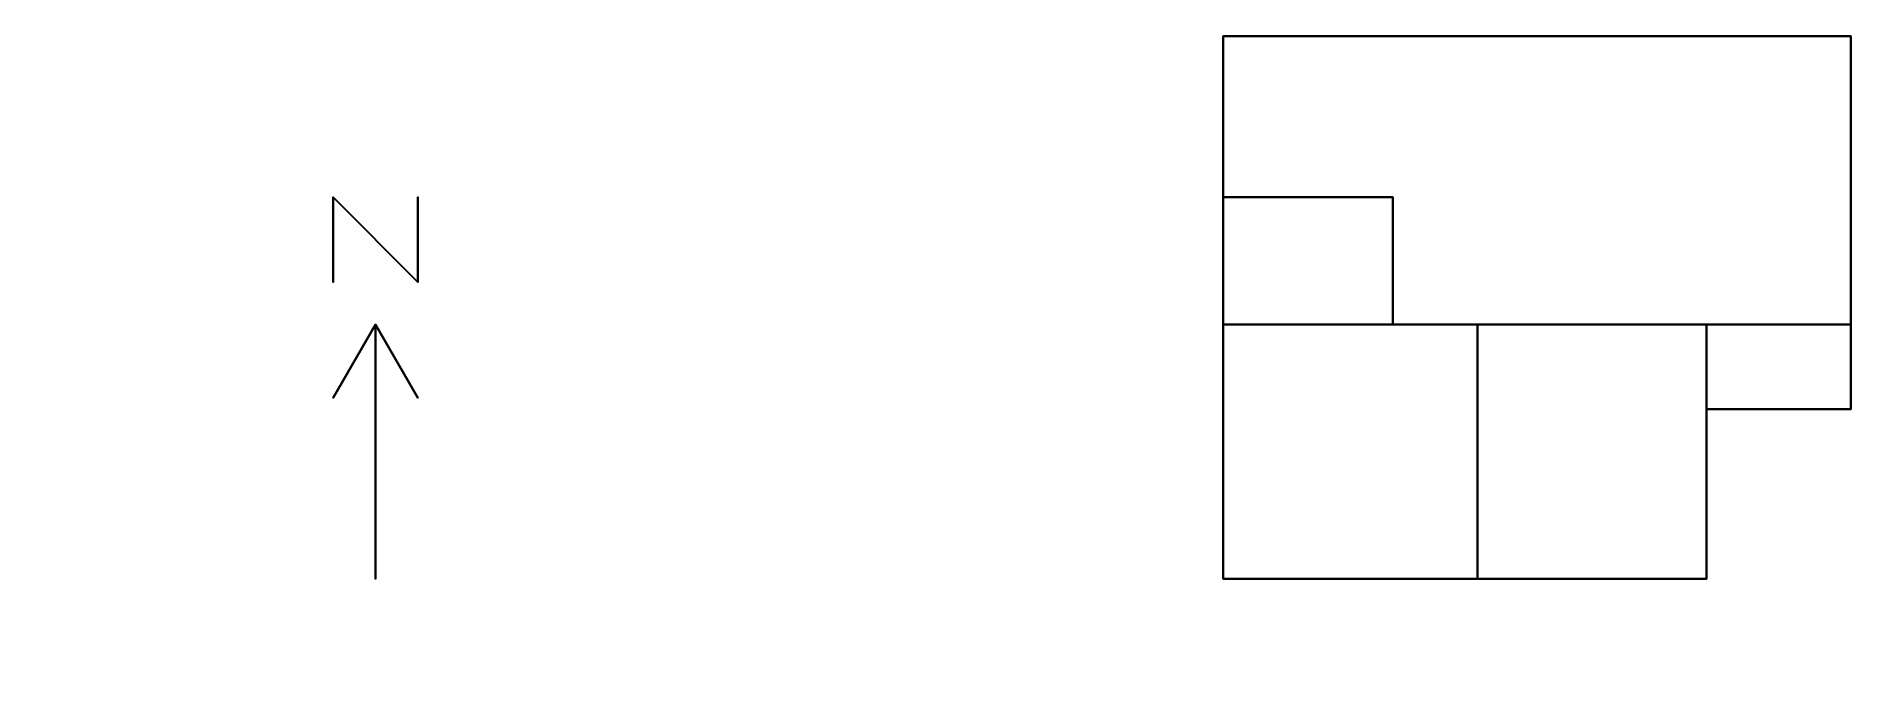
# Model space of a CAD drawing. Header units: metres. Extents: x -14 to 7.4, y -1.1 to 6.4.
import ezdxf

# ---------------------------------------------------------------- set-up
doc = ezdxf.new("R2010")
doc.units = ezdxf.units.M

msp = doc.modelspace()

# ---------------------------------------------------------------- linework, layer by layer
at = {"layer": '1', "color": 3}
for points in [[(-10.5, 4.5, 0.1), (-10.5, 4.5), (-10.5, 3.5), (-10.5, 3.5, 0.1)], [(-10.5, 4.5, 0.1), (-10.5, 4.5), (-9.5, 3.5), (-9.5, 3.5, 0.1)], [(-9.5, 4.5, 0.1), (-9.5, 4.5), (-9.5, 3.5), (-9.5, 3.5, 0.1)], [(-10, 3, 0.1), (-10, 3), (-10.5, 2.134), (-10.5, 2.134, 0.1)], [(-10, 3, 0.1), (-10, 3), (-10, 0), (-10, 0, 0.1)], [(-10, 3, 0.1), (-10, 3), (-9.5, 2.134), (-9.5, 2.134, 0.1)]]:
    msp.add_3dface(points, dxfattribs=at)
at = {"layer": 'F1_BWC', "color": 43}
for points in [[(2, 4.5, 2.6), (2, 4.5), (0, 4.5), (0, 4.5, 2.6)], [(0, 4.5, 2.6), (0, 4.5), (0, 3), (0, 3, 2.6)], [(2, 3, 2.6), (2, 3), (2, 4.5), (2, 4.5, 2.6)], [(0, 3, 2.6), (0, 3), (2, 3), (2, 3, 2.6)]]:
    msp.add_3dface(points, dxfattribs=at)
at = {"layer": 'F1_BWC', "color": 8}
msp.add_3dface([(2, 4.5), (2, 3), (0, 3), (0, 4.5)], dxfattribs=at)
at = {"layer": 'F1_BWC', "color": 15}
msp.add_3dface([(0, 4.5, 2.6), (0, 3, 2.6), (2, 3, 2.6), (2, 4.5, 2.6)], dxfattribs=at)
at = {"layer": 'F1_BWC', "color": 45}
msp.add_3dface([(2, 3.35, 2.1), (2, 3.35), (2, 4.15), (2, 4.15, 2.1)], dxfattribs=at)
at = {"layer": 'F1_BWC', "color": 143}
msp.add_3dface([(0, 4.05, 1.6), (0, 4.05, 1), (0, 3.45, 1), (0, 3.45, 1.6)], dxfattribs=at)
at = {"layer": 'F1_DORM1', "color": 43}
for points in [[(0, 3, 2.6), (0, 3), (0, 0), (0, 0, 2.6)], [(2, 3, 2.6), (2, 3), (0, 3), (0, 3, 2.6)], [(3, 3, 2.6), (3, 3), (2, 3), (2, 3, 2.6)], [(3, 0, 2.6), (3, 0), (3, 3), (3, 3, 2.6)], [(0, 0, 2.6), (0, 0), (3, 0), (3, 0, 2.6)]]:
    msp.add_3dface(points, dxfattribs=at)
at = {"layer": 'F1_DORM1', "color": 8}
msp.add_3dface([(3, 3), (3, 0), (0, 0), (0, 3)], dxfattribs=at)
at = {"layer": 'F1_DORM1', "color": 15}
msp.add_3dface([(0, 3, 2.6), (0, 0, 2.6), (3, 0, 2.6), (3, 3, 2.6)], dxfattribs=at)
at = {"layer": 'F1_DORM1', "color": 45}
msp.add_3dface([(2.9, 3, 2.1), (2.9, 3), (2.1, 3), (2.1, 3, 2.1)], dxfattribs=at)
at = {"layer": 'F1_DORM1', "color": 143}
msp.add_3dface([(0.83, 0, 1.88), (0.83, 0, 0.72), (2.17, 0, 0.72), (2.17, 0, 1.88)], dxfattribs=at)
at = {"layer": 'F1_DORM2', "color": 43}
for points in [[(5.7, 3, 2.6), (5.7, 3), (3, 3), (3, 3, 2.6)], [(3, 3, 2.6), (3, 3), (3, 0), (3, 0, 2.6)], [(5.7, 0, 2.6), (5.7, 0), (5.7, 3), (5.7, 3, 2.6)], [(3, 0, 2.6), (3, 0), (5.7, 0), (5.7, 0, 2.6)]]:
    msp.add_3dface(points, dxfattribs=at)
at = {"layer": 'F1_DORM2', "color": 8}
msp.add_3dface([(5.7, 3), (5.7, 0), (3, 0), (3, 3)], dxfattribs=at)
at = {"layer": 'F1_DORM2', "color": 15}
msp.add_3dface([(3, 3, 2.6), (3, 0, 2.6), (5.7, 0, 2.6), (5.7, 3, 2.6)], dxfattribs=at)
at = {"layer": 'F1_DORM2', "color": 45}
msp.add_3dface([(4.75, 3, 2.1), (4.75, 3), (3.95, 3), (3.95, 3, 2.1)], dxfattribs=at)
at = {"layer": 'F1_DORM2', "color": 143}
msp.add_3dface([(3.745, 0, 1.88), (3.745, 0, 0.72), (4.955, 0, 0.72), (4.955, 0, 1.88)], dxfattribs=at)
at = {"layer": 'F1_LIV', "color": 8}
msp.add_polyline3d([(7.4, 6.4, 0), (7.4, 3, 0), (2, 3, 0), (2, 4.5, 0), (0, 4.5, 0), (0, 6.4, 0)], close=True, dxfattribs=at)
at = {"layer": 'F1_LIV', "color": 15}
msp.add_polyline3d([(0, 6.4, 2.6), (0, 4.5, 2.6), (2, 4.5, 2.6), (2, 3, 2.6), (7.4, 3, 2.6), (7.4, 6.4, 2.6)], close=True, dxfattribs=at)
at = {"layer": 'F1_LIV', "color": 43}
for points in [[(7.4, 6.4, 2.6), (7.4, 6.4), (0, 6.4), (0, 6.4, 2.6)], [(0, 6.4, 2.6), (0, 6.4), (0, 4.5), (0, 4.5, 2.6)], [(7.4, 3, 2.6), (7.4, 3), (7.4, 6.4), (7.4, 6.4, 2.6)], [(0, 4.5, 2.6), (0, 4.5), (2, 4.5), (2, 4.5, 2.6)], [(2, 4.5, 2.6), (2, 4.5), (2, 3), (2, 3, 2.6)], [(2, 3, 2.6), (2, 3), (3, 3), (3, 3, 2.6)], [(3, 3, 2.6), (3, 3), (5.7, 3), (5.7, 3, 2.6)], [(5.7, 3, 2.6), (5.7, 3), (7.4, 3), (7.4, 3, 2.6)]]:
    msp.add_3dface(points, dxfattribs=at)
at = {"layer": 'F1_LIV', "color": 143}
for points in [[(0, 5.875, 1.88), (0, 5.875, 0.72), (0, 5.025, 0.72), (0, 5.025, 1.88)], [(6.17, 3, 1.88), (6.17, 3, 0.72), (6.93, 3, 0.72), (6.93, 3, 1.88)]]:
    msp.add_3dface(points, dxfattribs=at)
at = {"layer": 'F1_LIV', "color": 45}
for points in [[(2, 4.15, 2.1), (2, 4.15), (2, 3.35), (2, 3.35, 2.1)], [(2.1, 3, 2.1), (2.1, 3), (2.9, 3), (2.9, 3, 2.1)], [(3.95, 3, 2.1), (3.95, 3), (4.75, 3), (4.75, 3, 2.1)]]:
    msp.add_3dface(points, dxfattribs=at)
at = {"layer": 'F1_LIV', "color": 13}
for points in [[(7.4, 3), (7.4, 2), (5.7, 2), (5.7, 3)], [(5.7, 3), (5.7, 2), (7.4, 2), (7.4, 3)], [(5.7, 3, 2.6), (5.7, 2, 2.6), (7.4, 2, 2.6), (7.4, 3, 2.6)], [(7.4, 3, 2.6), (7.4, 2, 2.6), (5.7, 2, 2.6), (5.7, 3, 2.6)], [(5.7, 3, 1.1), (5.7, 3), (5.7, 2), (5.7, 2, 1.1)], [(5.7, 2, 1.1), (5.7, 2), (5.7, 3), (5.7, 3, 1.1)], [(7.4, 2, 1.1), (7.4, 2), (7.4, 3), (7.4, 3, 1.1)], [(7.4, 3, 1.1), (7.4, 3), (7.4, 2), (7.4, 2, 1.1)], [(5.7, 2, 1.1), (5.7, 2), (7.4, 2), (7.4, 2, 1.1)], [(7.4, 2, 1.1), (7.4, 2), (5.7, 2), (5.7, 2, 1.1)]]:
    msp.add_3dface(points, dxfattribs=at)
at = {"layer": 'F2_BWC', "color": 43}
for points in [[(2, 4.5, 5.2), (2, 4.5, 2.6), (0, 4.5, 2.6), (0, 4.5, 5.2)], [(0, 4.5, 5.2), (0, 4.5, 2.6), (0, 3, 2.6), (0, 3, 5.2)], [(2, 3, 5.2), (2, 3, 2.6), (2, 4.5, 2.6), (2, 4.5, 5.2)], [(0, 3, 5.2), (0, 3, 2.6), (2, 3, 2.6), (2, 3, 5.2)]]:
    msp.add_3dface(points, dxfattribs=at)
at = {"layer": 'F2_BWC', "color": 8}
msp.add_3dface([(2, 4.5, 2.6), (2, 3, 2.6), (0, 3, 2.6), (0, 4.5, 2.6)], dxfattribs=at)
at = {"layer": 'F2_BWC', "color": 15}
msp.add_3dface([(0, 4.5, 5.2), (0, 3, 5.2), (2, 3, 5.2), (2, 4.5, 5.2)], dxfattribs=at)
at = {"layer": 'F2_BWC', "color": 45}
msp.add_3dface([(2, 3.35, 4.7), (2, 3.35, 2.6), (2, 4.15, 2.6), (2, 4.15, 4.7)], dxfattribs=at)
at = {"layer": 'F2_BWC', "color": 143}
msp.add_3dface([(0, 4.05, 4.2), (0, 4.05, 3.6), (0, 3.45, 3.6), (0, 3.45, 4.2)], dxfattribs=at)
at = {"layer": 'F2_DORM1', "color": 43}
for points in [[(0, 3, 5.2), (0, 3, 2.6), (0, 0, 2.6), (0, 0, 5.2)], [(2, 3, 5.2), (2, 3, 2.6), (0, 3, 2.6), (0, 3, 5.2)], [(3, 3, 5.2), (3, 3, 2.6), (2, 3, 2.6), (2, 3, 5.2)], [(3, 0, 5.2), (3, 0, 2.6), (3, 3, 2.6), (3, 3, 5.2)], [(0, 0, 5.2), (0, 0, 2.6), (3, 0, 2.6), (3, 0, 5.2)]]:
    msp.add_3dface(points, dxfattribs=at)
at = {"layer": 'F2_DORM1', "color": 8}
msp.add_3dface([(3, 3, 2.6), (3, 0, 2.6), (0, 0, 2.6), (0, 3, 2.6)], dxfattribs=at)
at = {"layer": 'F2_DORM1', "color": 15}
msp.add_3dface([(0, 3, 5.2), (0, 0, 5.2), (3, 0, 5.2), (3, 3, 5.2)], dxfattribs=at)
at = {"layer": 'F2_DORM1', "color": 45}
msp.add_3dface([(2.9, 3, 4.7), (2.9, 3, 2.6), (2.1, 3, 2.6), (2.1, 3, 4.7)], dxfattribs=at)
at = {"layer": 'F2_DORM1', "color": 143}
msp.add_3dface([(0.83, 0, 4.48), (0.83, 0, 3.32), (2.17, 0, 3.32), (2.17, 0, 4.48)], dxfattribs=at)
at = {"layer": 'F2_DORM2', "color": 43}
for points in [[(5.7, 3, 5.2), (5.7, 3, 2.6), (3, 3, 2.6), (3, 3, 5.2)], [(3, 3, 5.2), (3, 3, 2.6), (3, 0, 2.6), (3, 0, 5.2)], [(5.7, 0, 5.2), (5.7, 0, 2.6), (5.7, 3, 2.6), (5.7, 3, 5.2)], [(3, 0, 5.2), (3, 0, 2.6), (5.7, 0, 2.6), (5.7, 0, 5.2)]]:
    msp.add_3dface(points, dxfattribs=at)
at = {"layer": 'F2_DORM2', "color": 8}
msp.add_3dface([(5.7, 3, 2.6), (5.7, 0, 2.6), (3, 0, 2.6), (3, 3, 2.6)], dxfattribs=at)
at = {"layer": 'F2_DORM2', "color": 15}
msp.add_3dface([(3, 3, 5.2), (3, 0, 5.2), (5.7, 0, 5.2), (5.7, 3, 5.2)], dxfattribs=at)
at = {"layer": 'F2_DORM2', "color": 45}
msp.add_3dface([(4.75, 3, 4.7), (4.75, 3, 2.6), (3.95, 3, 2.6), (3.95, 3, 4.7)], dxfattribs=at)
at = {"layer": 'F2_DORM2', "color": 143}
msp.add_3dface([(3.745, 0, 4.48), (3.745, 0, 3.32), (4.955, 0, 3.32), (4.955, 0, 4.48)], dxfattribs=at)
at = {"layer": 'F2_LIV', "color": 8}
msp.add_polyline3d([(7.4, 6.4, 2.6), (7.4, 3, 2.6), (2, 3, 2.6), (2, 4.5, 2.6), (0, 4.5, 2.6), (0, 6.4, 2.6)], close=True, dxfattribs=at)
at = {"layer": 'F2_LIV', "color": 15}
msp.add_polyline3d([(0, 6.4, 5.2), (0, 4.5, 5.2), (2, 4.5, 5.2), (2, 3, 5.2), (7.4, 3, 5.2), (7.4, 6.4, 5.2)], close=True, dxfattribs=at)
at = {"layer": 'F2_LIV', "color": 43}
for points in [[(7.4, 6.4, 5.2), (7.4, 6.4, 2.6), (0, 6.4, 2.6), (0, 6.4, 5.2)], [(0, 6.4, 5.2), (0, 6.4, 2.6), (0, 4.5, 2.6), (0, 4.5, 5.2)], [(7.4, 3, 5.2), (7.4, 3, 2.6), (7.4, 6.4, 2.6), (7.4, 6.4, 5.2)], [(0, 4.5, 5.2), (0, 4.5, 2.6), (2, 4.5, 2.6), (2, 4.5, 5.2)], [(2, 4.5, 5.2), (2, 4.5, 2.6), (2, 3, 2.6), (2, 3, 5.2)], [(2, 3, 5.2), (2, 3, 2.6), (3, 3, 2.6), (3, 3, 5.2)], [(3, 3, 5.2), (3, 3, 2.6), (5.7, 3, 2.6), (5.7, 3, 5.2)], [(5.7, 3, 5.2), (5.7, 3, 2.6), (7.4, 3, 2.6), (7.4, 3, 5.2)]]:
    msp.add_3dface(points, dxfattribs=at)
at = {"layer": 'F2_LIV', "color": 143}
for points in [[(0, 5.875, 4.48), (0, 5.875, 3.32), (0, 5.025, 3.32), (0, 5.025, 4.48)], [(6.17, 3, 4.48), (6.17, 3, 3.32), (6.93, 3, 3.32), (6.93, 3, 4.48)]]:
    msp.add_3dface(points, dxfattribs=at)
at = {"layer": 'F2_LIV', "color": 45}
for points in [[(2, 4.15, 4.7), (2, 4.15, 2.6), (2, 3.35, 2.6), (2, 3.35, 4.7)], [(2.1, 3, 4.7), (2.1, 3, 2.6), (2.9, 3, 2.6), (2.9, 3, 4.7)], [(3.95, 3, 4.7), (3.95, 3, 2.6), (4.75, 3, 2.6), (4.75, 3, 4.7)]]:
    msp.add_3dface(points, dxfattribs=at)
at = {"layer": 'F2_LIV', "color": 13}
for points in [[(7.4, 3, 2.6), (7.4, 2, 2.6), (5.7, 2, 2.6), (5.7, 3, 2.6)], [(5.7, 3, 2.6), (5.7, 2, 2.6), (7.4, 2, 2.6), (7.4, 3, 2.6)], [(5.7, 3, 5.2), (5.7, 2, 5.2), (7.4, 2, 5.2), (7.4, 3, 5.2)], [(7.4, 3, 5.2), (7.4, 2, 5.2), (5.7, 2, 5.2), (5.7, 3, 5.2)], [(5.7, 3, 3.7), (5.7, 3, 2.6), (5.7, 2, 2.6), (5.7, 2, 3.7)], [(5.7, 2, 3.7), (5.7, 2, 2.6), (5.7, 3, 2.6), (5.7, 3, 3.7)], [(7.4, 2, 3.7), (7.4, 2, 2.6), (7.4, 3, 2.6), (7.4, 3, 3.7)], [(7.4, 3, 3.7), (7.4, 3, 2.6), (7.4, 2, 2.6), (7.4, 2, 3.7)], [(5.7, 2, 3.7), (5.7, 2, 2.6), (7.4, 2, 2.6), (7.4, 2, 3.7)], [(7.4, 2, 3.7), (7.4, 2, 2.6), (5.7, 2, 2.6), (5.7, 2, 3.7)]]:
    msp.add_3dface(points, dxfattribs=at)
at = {"layer": 'F3_BWC', "color": 43}
for points in [[(2, 4.5, 7.8), (2, 4.5, 5.2), (0, 4.5, 5.2), (0, 4.5, 7.8)], [(0, 4.5, 7.8), (0, 4.5, 5.2), (0, 3, 5.2), (0, 3, 7.8)], [(2, 3, 7.8), (2, 3, 5.2), (2, 4.5, 5.2), (2, 4.5, 7.8)], [(0, 3, 7.8), (0, 3, 5.2), (2, 3, 5.2), (2, 3, 7.8)]]:
    msp.add_3dface(points, dxfattribs=at)
at = {"layer": 'F3_BWC', "color": 8}
msp.add_3dface([(2, 4.5, 5.2), (2, 3, 5.2), (0, 3, 5.2), (0, 4.5, 5.2)], dxfattribs=at)
at = {"layer": 'F3_BWC', "color": 15}
msp.add_3dface([(0, 4.5, 7.8), (0, 3, 7.8), (2, 3, 7.8), (2, 4.5, 7.8)], dxfattribs=at)
at = {"layer": 'F3_BWC', "color": 45}
msp.add_3dface([(2, 3.35, 7.3), (2, 3.35, 5.2), (2, 4.15, 5.2), (2, 4.15, 7.3)], dxfattribs=at)
at = {"layer": 'F3_BWC', "color": 143}
msp.add_3dface([(0, 4.05, 6.8), (0, 4.05, 6.2), (0, 3.45, 6.2), (0, 3.45, 6.8)], dxfattribs=at)
at = {"layer": 'F3_DORM1', "color": 43}
for points in [[(0, 3, 7.8), (0, 3, 5.2), (0, 0, 5.2), (0, 0, 7.8)], [(2, 3, 7.8), (2, 3, 5.2), (0, 3, 5.2), (0, 3, 7.8)], [(3, 3, 7.8), (3, 3, 5.2), (2, 3, 5.2), (2, 3, 7.8)], [(3, 0, 7.8), (3, 0, 5.2), (3, 3, 5.2), (3, 3, 7.8)], [(0, 0, 7.8), (0, 0, 5.2), (3, 0, 5.2), (3, 0, 7.8)]]:
    msp.add_3dface(points, dxfattribs=at)
at = {"layer": 'F3_DORM1', "color": 8}
msp.add_3dface([(3, 3, 5.2), (3, 0, 5.2), (0, 0, 5.2), (0, 3, 5.2)], dxfattribs=at)
at = {"layer": 'F3_DORM1', "color": 15}
msp.add_3dface([(0, 3, 7.8), (0, 0, 7.8), (3, 0, 7.8), (3, 3, 7.8)], dxfattribs=at)
at = {"layer": 'F3_DORM1', "color": 45}
msp.add_3dface([(2.9, 3, 7.3), (2.9, 3, 5.2), (2.1, 3, 5.2), (2.1, 3, 7.3)], dxfattribs=at)
at = {"layer": 'F3_DORM1', "color": 143}
msp.add_3dface([(0.83, 0, 7.08), (0.83, 0, 5.92), (2.17, 0, 5.92), (2.17, 0, 7.08)], dxfattribs=at)
at = {"layer": 'F3_DORM2', "color": 43}
for points in [[(5.7, 3, 7.8), (5.7, 3, 5.2), (3, 3, 5.2), (3, 3, 7.8)], [(3, 3, 7.8), (3, 3, 5.2), (3, 0, 5.2), (3, 0, 7.8)], [(5.7, 0, 7.8), (5.7, 0, 5.2), (5.7, 3, 5.2), (5.7, 3, 7.8)], [(3, 0, 7.8), (3, 0, 5.2), (5.7, 0, 5.2), (5.7, 0, 7.8)]]:
    msp.add_3dface(points, dxfattribs=at)
at = {"layer": 'F3_DORM2', "color": 8}
msp.add_3dface([(5.7, 3, 5.2), (5.7, 0, 5.2), (3, 0, 5.2), (3, 3, 5.2)], dxfattribs=at)
at = {"layer": 'F3_DORM2', "color": 15}
msp.add_3dface([(3, 3, 7.8), (3, 0, 7.8), (5.7, 0, 7.8), (5.7, 3, 7.8)], dxfattribs=at)
at = {"layer": 'F3_DORM2', "color": 45}
msp.add_3dface([(4.75, 3, 7.3), (4.75, 3, 5.2), (3.95, 3, 5.2), (3.95, 3, 7.3)], dxfattribs=at)
at = {"layer": 'F3_DORM2', "color": 143}
msp.add_3dface([(3.745, 0, 7.08), (3.745, 0, 5.92), (4.955, 0, 5.92), (4.955, 0, 7.08)], dxfattribs=at)
at = {"layer": 'F3_LIV', "color": 8}
msp.add_polyline3d([(7.4, 6.4, 5.2), (7.4, 3, 5.2), (2, 3, 5.2), (2, 4.5, 5.2), (0, 4.5, 5.2), (0, 6.4, 5.2)], close=True, dxfattribs=at)
at = {"layer": 'F3_LIV', "color": 15}
msp.add_polyline3d([(0, 6.4, 7.8), (0, 4.5, 7.8), (2, 4.5, 7.8), (2, 3, 7.8), (7.4, 3, 7.8), (7.4, 6.4, 7.8)], close=True, dxfattribs=at)
at = {"layer": 'F3_LIV', "color": 43}
for points in [[(7.4, 6.4, 7.8), (7.4, 6.4, 5.2), (0, 6.4, 5.2), (0, 6.4, 7.8)], [(0, 6.4, 7.8), (0, 6.4, 5.2), (0, 4.5, 5.2), (0, 4.5, 7.8)], [(7.4, 3, 7.8), (7.4, 3, 5.2), (7.4, 6.4, 5.2), (7.4, 6.4, 7.8)], [(0, 4.5, 7.8), (0, 4.5, 5.2), (2, 4.5, 5.2), (2, 4.5, 7.8)], [(2, 4.5, 7.8), (2, 4.5, 5.2), (2, 3, 5.2), (2, 3, 7.8)], [(2, 3, 7.8), (2, 3, 5.2), (3, 3, 5.2), (3, 3, 7.8)], [(3, 3, 7.8), (3, 3, 5.2), (5.7, 3, 5.2), (5.7, 3, 7.8)], [(5.7, 3, 7.8), (5.7, 3, 5.2), (7.4, 3, 5.2), (7.4, 3, 7.8)]]:
    msp.add_3dface(points, dxfattribs=at)
at = {"layer": 'F3_LIV', "color": 143}
for points in [[(0, 5.875, 7.08), (0, 5.875, 5.92), (0, 5.025, 5.92), (0, 5.025, 7.08)], [(6.17, 3, 7.08), (6.17, 3, 5.92), (6.93, 3, 5.92), (6.93, 3, 7.08)]]:
    msp.add_3dface(points, dxfattribs=at)
at = {"layer": 'F3_LIV', "color": 45}
for points in [[(2, 4.15, 7.3), (2, 4.15, 5.2), (2, 3.35, 5.2), (2, 3.35, 7.3)], [(2.1, 3, 7.3), (2.1, 3, 5.2), (2.9, 3, 5.2), (2.9, 3, 7.3)], [(3.95, 3, 7.3), (3.95, 3, 5.2), (4.75, 3, 5.2), (4.75, 3, 7.3)]]:
    msp.add_3dface(points, dxfattribs=at)
at = {"layer": 'F3_LIV', "color": 13}
for points in [[(7.4, 3, 5.2), (7.4, 2, 5.2), (5.7, 2, 5.2), (5.7, 3, 5.2)], [(5.7, 3, 5.2), (5.7, 2, 5.2), (7.4, 2, 5.2), (7.4, 3, 5.2)], [(5.7, 3, 7.8), (5.7, 2, 7.8), (7.4, 2, 7.8), (7.4, 3, 7.8)], [(7.4, 3, 7.8), (7.4, 2, 7.8), (5.7, 2, 7.8), (5.7, 3, 7.8)], [(5.7, 3, 6.3), (5.7, 3, 5.2), (5.7, 2, 5.2), (5.7, 2, 6.3)], [(5.7, 2, 6.3), (5.7, 2, 5.2), (5.7, 3, 5.2), (5.7, 3, 6.3)], [(7.4, 2, 6.3), (7.4, 2, 5.2), (7.4, 3, 5.2), (7.4, 3, 6.3)], [(7.4, 3, 6.3), (7.4, 3, 5.2), (7.4, 2, 5.2), (7.4, 2, 6.3)], [(5.7, 2, 6.3), (5.7, 2, 5.2), (7.4, 2, 5.2), (7.4, 2, 6.3)], [(7.4, 2, 6.3), (7.4, 2, 5.2), (5.7, 2, 5.2), (5.7, 2, 6.3)]]:
    msp.add_3dface(points, dxfattribs=at)

doc.saveas('drawing.dxf')
